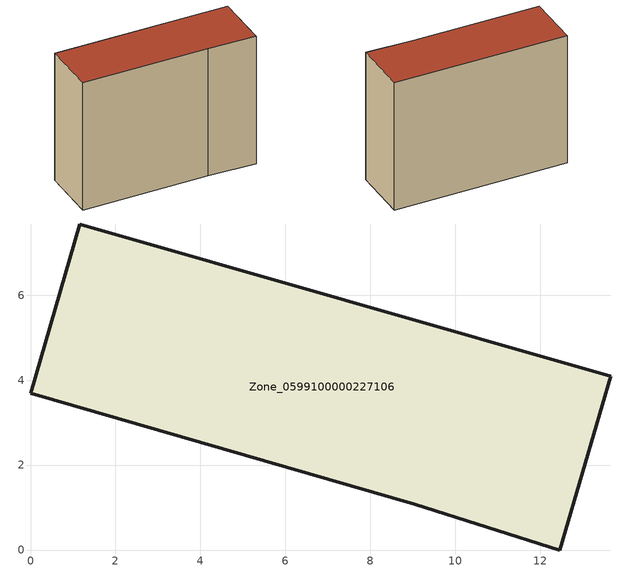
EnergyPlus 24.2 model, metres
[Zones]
Zone_0599100000227106
 floor ground (C_G): 1.15,7.68 13.67,4.1 12.47,0 9.05,1.08 0,3.69 z0.57
 wall outside (C_F): 13.67,4.1 1.15,7.68 0,3.69 9.05,1.08 12.47,0 13.67,4.1 z0.57:10.68
 roof outside (C_R): 12.47,0 13.67,4.1 1.15,7.68 0,3.69 9.05,1.08 z10.68
[BUILDING]
Pand.0599100000227106: North Axis=0; Terrain=City; Loads Convergence Tolerance Value=0.04; Temperature Convergence Tolerance Value=0.4; Solar Distribution=FullExterior; Maximum Number of Warmup Days=25; Minimum Number of Warmup Days=1
[Site:Location]
Rotterdam.The.Hague.AP_ZH_NLD Design_Conditions: Latitude=51.96; Longitude=4.45; Time Zone=1; Elevation=-4.5
[SITE:GROUNDTEMPERATURE:BUILDINGSURFACE]
18, 18, 18, 18, 18, 18, 18, 18, 18, 18, 18, 18
[MATERIAL] Thermal Absorptance=0.9; Solar Absorptance=0.7; Visible Absorptance=0.7
Name | Roughness | Thickness | Conductivity | Density | Specific Heat
G.TI.1946 | MediumSmooth | 0.15 | 1 | 540 | 1210
F.TI.1946 | Rough | 0.3 | 0.857143 | 1920 | 840
R.TI.1946 | MediumRough | 0.2 | 0.1 | 1500 | 1000
[CONSTRUCTION]
C_G: G.TI.1946
C_F: F.TI.1946
C_R: R.TI.1946
[ZONE]
Zone_0599100000227106: Type=1; Multiplier=1; Ceiling Height=Autocalculate; Volume=Autocalculate; Floor Area=autocalculate; Part of Total Floor Area=Yes
[ZONEINFILTRATION:DESIGNFLOWRATE]
Infil_Zone_0599100000227106: Zone or ZoneList or Space or SpaceList=Zone_0599100000227106; Schedule=AlwaysOn; Design Flow Rate Calculation Method=Flow/Area; Flow Rate per Floor Area=0.003; Constant Term Coefficient=1; Temperature Term Coefficient=0; Velocity Term Coefficient=0; Velocity Squared Term Coefficient=0
[HVACTEMPLATE:ZONE:IDEALLOADSAIRSYSTEM]
Zone_0599100000227106: Maximum Heating Supply Air Temperature=50; Minimum Cooling Supply Air Temperature=13; Maximum Heating Supply Air Humidity Ratio=0.0156; Minimum Cooling Supply Air Humidity Ratio=0.0077; Heating Limit=NoLimit; Cooling Limit=NoLimit; Dehumidification Control Type=ConstantSensibleHeatRatio; Cooling Sensible Heat Ratio=0.7; Dehumidification Setpoint=60; Humidification Control Type=None; Humidification Setpoint=30; Outdoor Air Method=None; Outdoor Air Flow Rate per Person=0.00944; Outdoor Air Flow Rate per Zone Floor Area=0; Outdoor Air Flow Rate per Zone=0; Demand Controlled Ventilation Type=None; Outdoor Air Economizer Type=NoEconomizer; Heat Recovery Type=None; Sensible Heat Recovery Effectiveness=0.7; Latent Heat Recovery Effectiveness=0.65
[ZONECONTROL:THERMOSTAT]
ThermostatControl_Zone_0599100000227106: Zone or ZoneList=Zone_0599100000227106; Control Type Schedule=DualSetpointControlType; Control 1=Thermostat_Zone_0599100000227106; Temperature Difference Between Cutout And Setpoint=0
[THERMOSTATSETPOINT:DUALSETPOINT]
Thermostat_Zone_0599100000227106: Heating Setpoint Temperature Schedule=HeatingSetpoint_Zone_0599100000227106; Cooling Setpoint Temperature Schedule=CoolingSetpoint_Zone_0599100000227106
[SCHEDULE:COMPACT]
HeatingSetpoint_Zone_0599100000227106: Through: 12/31, For: AllDays, Until: 24:00, 21
CoolingSetpoint_Zone_0599100000227106: Through: 12/31, For: AllDays, Until: 24:00, 24
DualSetpointControlType: Through: 12/31, For: AllDays, Until: 24:00, 4
AlwaysOn: Through: 12/31, For: AllDays, Until: 24:00, 1
